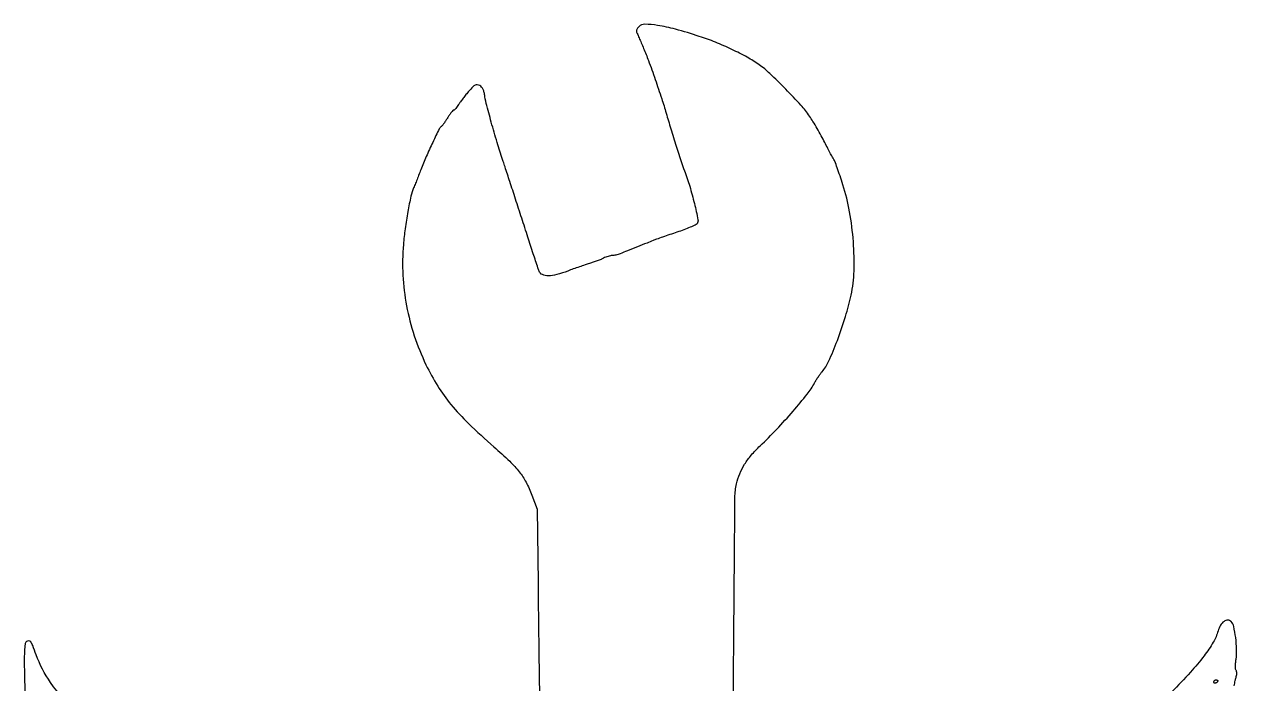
# Model space of a CAD drawing. Extents: x 55 to 655, y 169 to 856.
# Drawn here: x 55 to 655, y 530 to 856 of the extents above; entities that cross this region are included whole.
import ezdxf

# ---------------------------------------------------------------- set-up
doc = ezdxf.new("R2010")
doc.units = 0

msp = doc.modelspace()

# ---------------------------------------------------------------- linework, layer by layer
for points in [[(405.724836, 459.275609, -0.000117), (406.340465, 541.409933, -0.000193), (406.997189, 622.332534, -0.055333), (407.796854, 629.017559, -0.039748), (409.410514, 634.071406, -0.041573), (411.7848, 638.726898, -0.038298), (415.081554, 643.236441, -0.025855), (419.471467, 647.859573, 0.013302), (427.612551, 656.013269, 0.011284), (435.779436, 665.039564, 0.010836), (442.726547, 673.436056, 0.043396), (446.394244, 679, -0.013487), (447.252233, 680.487989, -0.010384), (448.265021, 682.065364, -0.010524), (449.273964, 683.500988, -0.024525), (450.102847, 684.520387, 0.078786), (453.357881, 689.549012, 0.013728), (457.665891, 700.036177, 0.015692), (461.699944, 711.777707, 0.022456), (464.4733, 722.432064, 0.04486), (465.914432, 734.375035, 0.02601), (465.602262, 748.836903, 0.025515), (463.738433, 763.716564, 0.033526), (460.450308, 777, 0.003226), (458.985261, 781.478785, 0.004667), (457.62833, 785.415625, 0.002477), (456.434126, 788.726049, 0.074754), (456.010916, 789.5, -0.036902), (455.553538, 790.204458, -0.002254), (454.355912, 792.409375, -0.003349), (452.957428, 795.054332, -0.002471), (451.443556, 798, 0.008184), (449.713869, 801.27307, 0.005698), (447.65935, 804.9125, 0.005749), (445.607731, 808.359975, 0.011831), (443.908197, 811, 0.035533), (439.651951, 816.409214, 0.009459), (432.116463, 824.391319, 0.00943), (424.289627, 832.078469, 0.036043), (419, 836.404131, 0.027302), (413.084343, 840.103342, 0.015233), (405.522701, 843.980425, 0.0148), (397.312803, 847.585067, 0.017662), (389.369624, 850.473772, 0.011086), (377.525623, 854.025068, 0.027916), (368.726252, 855.931157, 0.035729), (362.430564, 856.474407, 0.202722), (359.379623, 855.236766, 0.049691), (358.843406, 854.581882, 0.054116), (358.464583, 853.851862, 0.060971), (358.288611, 853.159092, 0.133372), (358.363455, 852.621061, 0.000097), (358.68056, 851.878485, 0.000007), (359.580162, 849.773062, 0.000009), (360.652807, 847.262872, 0.000007), (361.833535, 844.5, -0.013294), (364.208112, 838.507783, -0.003918), (367.530385, 829.200932, -0.004067), (370.770752, 819.644176, -0.009769), (372.974677, 812.5, 0.003891), (375.256952, 804.780909, 0.002692), (377.953747, 796.082748, 0.002311), (380.507963, 788.126803, 0.013613), (381.979372, 784, -0.019065), (384.630639, 776.299744, -0.01487), (386.93763, 767.75602, -0.007648), (388.719583, 759.738389, -0.227857), (388.229905, 757.777018, -0.110068), (387.387523, 757.124835, -0.009332), (384.870531, 755.998089, -0.012016), (381.778994, 754.769709, -0.00901), (378.321114, 753.561464, 0.002172), (374.723957, 752.3595, 0.002308), (371.209952, 751.150216, 0.002196), (368.194867, 750.082155, 0.01065), (366.5, 749.4323, -0.001298), (363.512357, 748.222197, -0.000344), (358.739454, 746.307219, -0.000364), (353.841395, 744.35008, -0.00087), (350.202947, 742.906652, -0.021332), (349.198767, 742.559019, -0.016565), (348.080413, 742.264519, -0.016854), (347.017488, 742.059375, -0.038352), (346.202947, 741.993839, 0.052508), (345.375929, 741.903722, 0.020676), (344.265866, 741.61459, 0.020193), (343.082077, 741.200457, 0.02378), (342, 740.71143, -0.020387), (340.731666, 740.127834, -0.00767), (338.9125, 739.411475, -0.007583), (336.906118, 738.691272, -0.009148), (335, 738.078233, 0.007346), (332.841256, 737.392522, 0.003248), (330.009274, 736.42645, 0.003214), (327.021015, 735.363763, 0.004322), (324.329445, 734.360643, -0.025977), (318.821212, 732.575255, -0.063515), (314.604903, 732.004096, -0.103294), (311.705754, 732.585967, -0.205313), (310.118243, 734.25, -0.009746), (309.546366, 735.880242, -0.000279), (307.24444, 742.889062, -0.000565), (304.549672, 751.140938, -0.000389), (301.513085, 760.5, 0.00024), (298.439105, 769.983923, 0.000317), (295.627676, 778.625, 0.000227), (293.2626, 785.867393, 0.003096), (292.383487, 788.5, -0.008496), (289.721336, 796.76827, -0.004946), (286.794688, 806.772194, -0.003856), (284.213061, 816.210205, -0.030778), (283.326415, 820.635193, 0.026561), (282.935304, 822.676257, 0.05019), (282.372692, 824.253025, 0.063971), (281.633013, 825.405007, 0.095497), (280.706318, 826.157174, 0.092911), (279.501666, 826.537892, 0.151257), (278.455056, 826.348064, 0.080473), (277.259069, 825.457112, 0.013861), (275.341777, 823.36664, 0.008509), (273.932445, 821.684825, 0.006816), (272.470951, 819.828013, 0.006898), (271.165997, 818.073115, 0.017352), (270.278371, 816.75, -0.017164), (269.572312, 815.696677, -0.023817), (268.864519, 814.807812, -0.021703), (268.232107, 814.147076, -0.193331), (267.865952, 814, 0.213526), (267.48548, 813.829757, 0.014398), (266.700187, 812.898438, 0.018656), (265.808478, 811.686759, 0.012772), (264.884346, 810.25, -0.008095), (263.95432, 808.773916, -0.010215), (263.044397, 807.440598, -0.008501), (262.244059, 806.357269, -0.077164), (261.820671, 805.952036, 0.126194), (260.701611, 804.650789, 0.00364), (257.489423, 798.033592, 0.008069), (254.267692, 790.980991, 0.010912), (251.599514, 784.5, -0.001178), (250.499654, 781.673357, -0.001337), (249.431582, 778.96875, -0.001214), (248.512356, 776.675385, -0.007431), (248.017484, 775.5, 0.049014), (246.677884, 771.394696, 0.009565), (245.143082, 763.758121, 0.010633), (243.791452, 755.271715, 0.014109), (242.945204, 747.5, 0.033081), (242.729957, 732.241354, 0.033458), (244.533625, 717.146203, 0.033287), (248.347891, 702.354226, 0.032023), (254.130088, 688, 0.027002), (259.955889, 677.360009, 0.034096), (266.502627, 668.249732, 0.028303), (275.165828, 658.910502, 0.011956), (287.773319, 647.342411, -0.011256), (295.550988, 640.225988, -0.03529), (300.307577, 634.982048, -0.04512), (303.626867, 629.870963, -0.02947), (306.539637, 623.467035), (309.225473, 616.5), (309.585797, 580, 0.001094), (310.082766, 538.791428, 0.00188), (310.701081, 504.456111, 0.002161)], [(654.003077, 529.080561, -0.004931), (654.537884, 531.67474, -0.02234), (654.93164, 533.167866, 0.033031), (655.192474, 534.250219, 0.039259), (655.288964, 535.296486, 0.043204), (655.225373, 536.167601, 0.150447), (654.978838, 536.667866, -0.167169), (654.713359, 537.254051, -0.021618), (654.642529, 538.648412, -0.02328), (654.709553, 540.364952, -0.017491), (654.936898, 542.241622, 0.046723), (655.232856, 546.997027, 0.024311), (654.758439, 552.926849, 0.020506), (653.815285, 558.439334, 0.140188), (652.533764, 560.847621, 0.201211), (650.870895, 561.562651, 0.158232), (648.982308, 560.968318, 0.106416), (647.234958, 559.054709, 0.065707), (646.052731, 556.232994, -0.068471), (643.696794, 550.695591, -0.027936), (639.102151, 543.904744, -0.02205), (632.348194, 535.800899, -0.010823), (623.088362, 526.068695, -0.009217)], [(81.200053, 514.795044, -0.030526), (68.383589, 530.749389, -0.068636), (61.248047, 544.5, 0.007324), (59.563266, 549.027243, 0.066521), (58.548128, 550.868961, 0.232731), (57.589553, 551.364202, 0.179975), (56.464517, 550.970552, 0.189224), (55.764637, 549.701662, 0.020714), (55.464418, 546.322053, 0.014556), (55.366199, 540.886497, 0.002898), (55.529785, 531.171994, 0.002859), (55.94368, 516.577704, 0.013748)]]:
    msp.add_lwpolyline(points, format="xyb")
msp.add_lwpolyline([(646, 531.559017, -0.151918), (645.934461, 531.34829, -0.038439), (645.70625, 531.066025, -0.035638), (645.382774, 530.768994, -0.029505), (645, 530.5, -0.082592), (644.6179, 530.343488, -0.161196), (644.29375, 530.3746, -0.182303), (644.078288, 530.586039, -0.108972), (644, 530.940983, -0.093332), (644.076123, 531.345238, -0.09642), (644.29375, 531.688914, -0.099167), (644.618444, 531.918938, -0.105053), (645, 532, -0.042167), (645.382849, 531.967655, -0.061769), (645.70625, 531.870461, -0.081139), (645.92554, 531.727648, -0.210953)], format="xyb", close=True)

doc.saveas('drawing.dxf')
